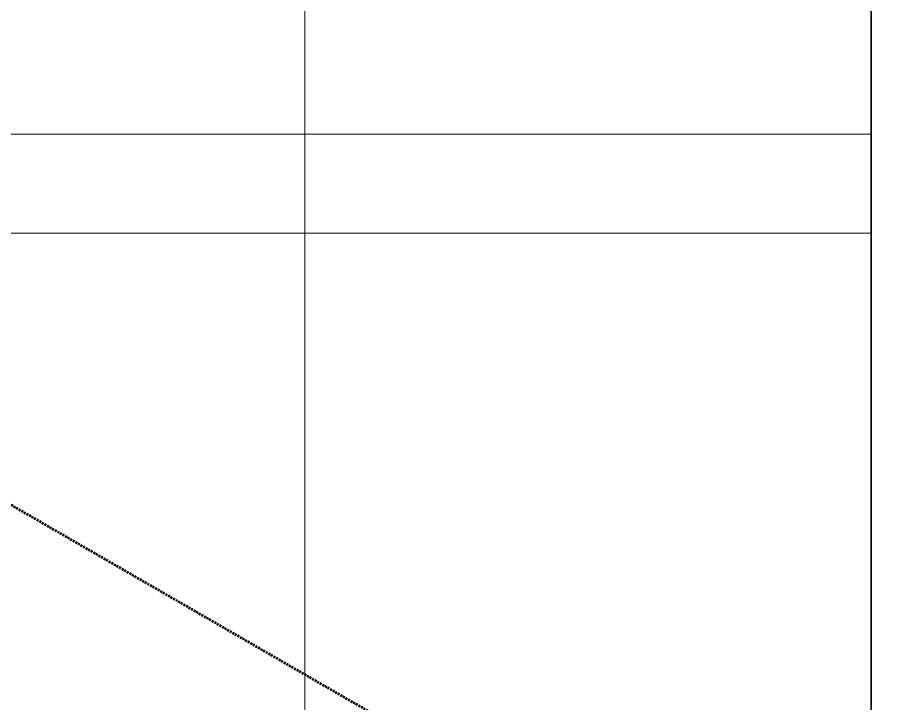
# Model space of a CAD drawing. Header units: millimetres. Extents: x -153298 to 620751, y -313239 to 250031.
# Drawn here: x 129749 to 130635, y -303851 to -303158 of the extents above; entities that cross this region are included whole.
import ezdxf

# ---------------------------------------------------------------- set-up
doc = ezdxf.new("R2010")
doc.units = ezdxf.units.MM
doc.linetypes.add('DPA_Hidden 50', pattern=[3, 2, -1])
for name, color, linetype, lineweight in [('A-ANNO-SYMB', 3, 'Continuous', 9), ('A-WALL-PATT', 1, 'Continuous', 35), ('WALL-E', 2, 'Continuous', 35)]:
    doc.layers.add(name, color=color, linetype=linetype, lineweight=lineweight)

msp = doc.modelspace()

# ---------------------------------------------------------------- hatches: boundary and pattern name
at = {"layer": 'A-WALL-PATT', "lineweight": 9}
h = msp.add_hatch(dxfattribs=at)
h.set_pattern_fill('FP_22', color=256, style=0, pattern_type=2)
h.set_pattern_definition([(0, (132437.9, -298476.8), (0, 1400), []), (0, (132437.9, -298376.8), (0, 1400), []), (0, (132437.9, -297776.8), (0, 1400), []), (0, (132437.9, -297676.8), (0, 1400), []), (90, (132437.9, -299076.8), (-1200, 7e-14), []), (90, (133037.9, -298476.8), (-1200, 700), [100, -600])])
h.paths.add_polyline_path([(127720.58, -304039.6569), (128544.88, -304039.6569), (128544.88, -304036.753), (127720.58, -304036.753)])
h.paths.add_polyline_path([(128148.6483, -303992.6347), (128544.88, -303992.6347), (128544.88, -303976.753), (128926.3851, -303976.028), (128963.0309, -303939.737), (129001.3038, -303876.5047), (129021.7855, -303811.2492), (129027.7295, -303737.6486), (129021.4445, -303690.6932), (129000.2318, -303625.1976), (128962.5868, -303565.0565), (128956.7119, -303557.285), (128905.9914, -303508.5124), (128843.9294, -303472.9692), (128785.7652, -303454.4196), (128724.88, -303448.5516), (128049.7933, -303448.5504), (127670.58, -303448.5516), (127670.58, -303992.6347), (127720.58, -303992.6347)])
h.paths.add_polyline_path([(129162.2727, -303976.753), (130610.38, -303976.753), (130610.38, -301284.4873), (129919.0593, -301284.4873), (129918.8746, -301276.753), (127671.7951, -301276.753), (127671.7951, -301284.4873), (126542.88, -301284.4873), (126542.88, -301676.753), (126522.88, -301676.753), (126522.88, -301284.4873), (126414.7951, -301284.4873), (126414.7951, -301276.753), (126053.5431, -301276.753), (116180.8535, -295576.753), (113186.0888, -295576.753), (126200.6105, -303089.5494), (126329.8375, -303149.1451), (126453.7674, -303194.7787), (126583.5277, -303231.0667), (126708.2944, -303255.9294), (126847.0284, -303271.8044), (126976.6405, -303276.753), (128737.3887, -303277.6127), (128799.1864, -303282.601), (128871.6631, -303300.0011), (128927.0481, -303322.5366), (128949.115, -303333.6089), (129004.078, -303367.4699), (129049.176, -303405.4667), (129066.9916, -303422.8196), (129098.0439, -303458.9436), (129114.1624, -303480.362), (129143.6531, -303528.5417), (129152.4302, -303545.6854), (129168.6375, -303583.9334), (129179.4976, -303615.7259), (129190.9489, -303663.042), (129194.88, -303686.1063), (129198.8513, -303734.5648), (129199.88, -303751.753), (129195.8122, -303808.8795), (129192.0763, -303835.0031), (129179.2703, -303888.4541), (129173.282, -303907.385), (129156.7812, -303948.1585), (129143.8969, -303976.753), (129162.1316, -303976.753)])
h.paths.add_polyline_path([(129918.8746, -301271.753), (129919.0593, -301271.753), (129919.0593, -301171.753), (130610.38, -301171.753), (130610.38, -300976.753), (126542.88, -300976.753), (126542.88, -301171.753), (127671.7951, -301171.753), (127671.7951, -301226.753), (129918.8746, -301226.753)])
h.paths.add_polyline_path([(126273.4358, -301226.753), (126414.7951, -301226.753), (126414.7951, -301171.753), (126522.88, -301171.753), (126522.88, -300976.753), (125850.9482, -300976.753), (116523.6755, -295576.753), (116280.8535, -295576.753), (117725.5385, -296410.8422), (117728.7135, -296405.343), (118817.3074, -297033.843), (118814.1324, -297039.3422), (120843.2299, -298210.8422), (120846.4049, -298205.343), (121934.9988, -298833.843), (121931.8238, -298839.3422), (123960.9214, -300010.8422), (123964.0964, -300005.343), (125052.6903, -300633.843), (125049.5153, -300639.3422), (126053.5431, -301219.0179), (126053.5431, -301226.753), (126075.4426, -301226.753)])

# ---------------------------------------------------------------- linework, layer by layer
at = {"layer": 'A-ANNO-SYMB', "linetype": 'DPA_Hidden 50', "lineweight": 50}
msp.add_line((108780.8419, -291548.2085), (130909.5816, -304324.2423), dxfattribs=at)
at = {"layer": 'WALL-E', "color": 215}
for p, q in [((130610.38, -301284.4873), (130610.38, -303976.753)), ((130610.38, -303976.753), (130610.38, -301284.4873))]:
    msp.add_line(p, q, dxfattribs=at)

doc.saveas('drawing.dxf')
